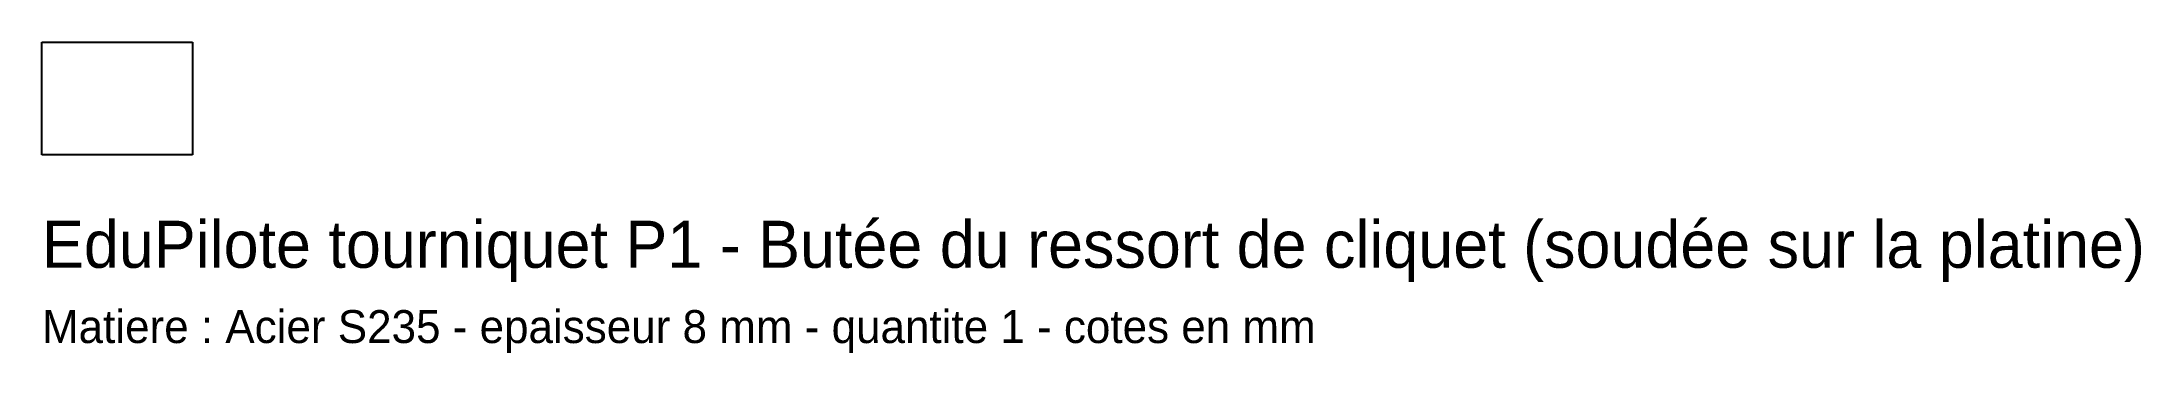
# Model space of a CAD drawing. Header units: millimetres. Extents: x -8 to 215, y -27 to 6.
import ezdxf

# ---------------------------------------------------------------- set-up
doc = ezdxf.new("R2010")
doc.units = ezdxf.units.MM
doc.layers.add('DECOUPE', color=7, linetype='Continuous')
doc.layers.add('TEXTE', color=3, linetype='Continuous')

msp = doc.modelspace()

# ---------------------------------------------------------------- linework, layer by layer
at = {"layer": 'DECOUPE'}
for p, q in [((-8, 6), (8, 6)), ((-8, -6), (-8, 6)), ((8, 6), (8, -6)), ((8, -6), (-8, -6))]:
    msp.add_line(p, q, dxfattribs=at)

# ---------------------------------------------------------------- texts
at = {"layer": 'TEXTE'}
for s, height, p in [('EduPilote tourniquet P1 - Butée du ressort de cliquet (soudée sur la platine)', 5, (-8, -18)), ('Matiere : Acier S235 - epaisseur 8 mm - quantite 1 - cotes en mm', 3.5, (-8, -26))]:
    msp.add_text(s, height=height, dxfattribs=at).set_placement(p)

doc.saveas('drawing.dxf')
